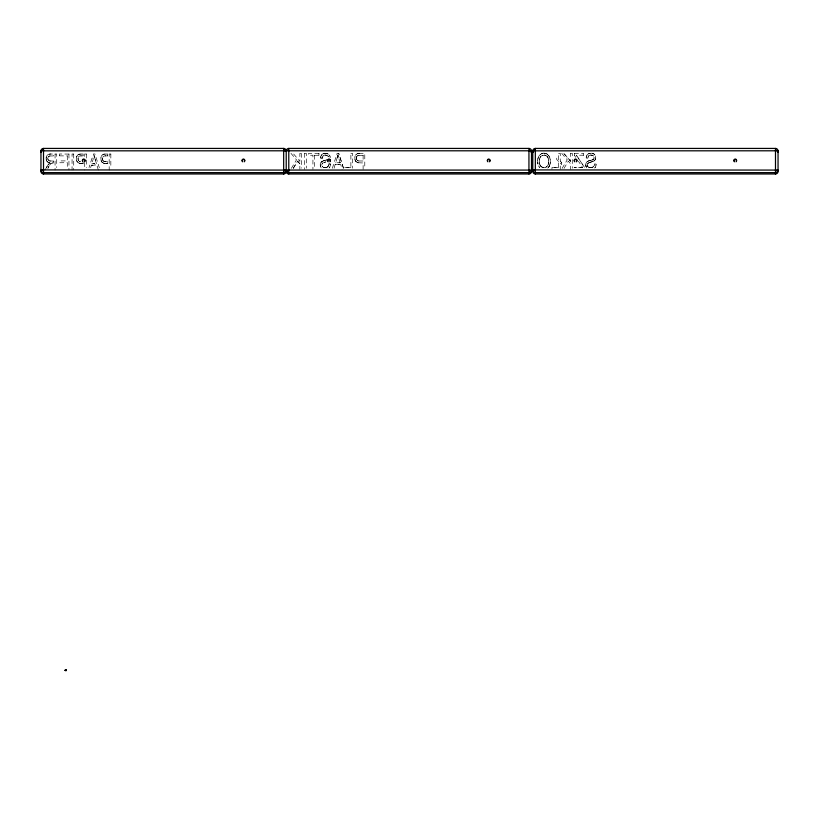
<?xml version="1.0" encoding="UTF-8"?>
<svg xmlns="http://www.w3.org/2000/svg" width="819" height="819" viewBox="0 0 819 819"><rect width="100%" height="100%" fill="white"/><g stroke="black" fill="none" stroke-linecap="round" stroke-linejoin="round"><path stroke-width="0.61" stroke-dasharray="4.09 3.07" d="M548.628 162.346L548.566 159.992M550.276 162.408L550.194 159.623M47.809 158.098L47.819 158.876M78.174 157.801L78.071 158.784L78.102 158.231M102.57 158.231L102.559 159.142M356.5 157.596L356.5 158.507M595.7 158.118L595.546 156.163M330.528 164.803L330.559 164.107L328.9 163.902L328.685 165.182M596.099 164.803L596.14 164.107L594.481 163.902L594.266 165.182M320.229 164.209L320.546 166.748L320.229 165.54A4.556 4.545 0 0 0 320.833 167.352M585.81 164.209L586.128 166.748L585.81 165.54M537.704 160.104L537.888 163.872A8.651 8.63 0 0 0 538.564 165.96L539.281 167.148L538.564 165.868M594.031 158.128L594.051 157.279M320.608 157.995L322.266 158.108L320.608 157.995L320.659 157.197M586.24 157.197C585.554 158.558 588.595 158.712 588.032 157.043M76.454 157.821L76.576 160.207M100.932 157.821L101.044 160.207M354.862 157.176L354.975 159.572M539.414 159.838L539.404 162.848M548.566 163.001L548.628 162.254M550.204 163.155L550.276 162.316M322.266 158.2L322.461 157.043M537.704 160.196L537.868 158.958M330.528 164.711L329.699 167.342A4.842 4.832 0 0 1 329.402 167.752M596.099 164.711L595.904 165.919M100.932 157.903L101.146 156.757M46.273 157.074L46.151 158.917M46.171 157.801L46.273 157.166A4.535 4.525 0 0 1 47 155.549L47.717 154.709M539.414 159.92L539.486 159.377M102.57 158.313L102.641 157.801M356.5 157.678L356.572 157.166M595.7 158.026L595.474 159.081A3.849 3.839 0 0 1 594.768 160.289L594.44 160.626M548.454 163.626L548.566 162.92M550.081 163.882L550.204 163.073M320.659 157.289L320.792 156.542M586.24 157.289L586.363 156.542M320.229 164.302L320.342 163.605A3.706 3.696 0 0 1 321.161 162.182L323.126 160.862M585.81 164.302L585.923 163.605A3.706 3.696 0 0 1 586.732 162.101L587.653 161.384M76.515 157.535L76.679 156.757M354.914 156.9L355.088 156.122M537.868 159.05L537.991 158.415A8.241 8.221 0 0 1 538.298 157.412A8.62 8.599 0 0 1 538.953 156.071A6.593 6.572 0 0 1 539.782 154.965M593.929 158.558L594.031 158.036M539.486 159.47L539.844 158.087M94.124 155.774L93.346 153.992L94.953 153.992L99.324 167.731M548.31 164.209L548.454 163.534M549.897 164.578L550.081 163.8M337.428 156.972L337.551 156.46A31.521 31.45 0 0 0 337.919 155.016L338.063 155.856M337.428 156.879L337.162 157.883M90.663 167.629L91.359 165.162L95.26 165.162L91.359 165.254M334.08 168.182L335.135 164.527L340.714 164.527L342.107 169.369M356.572 157.248L356.859 156.409M337.305 157.33L335.677 162.756L340.172 162.756L335.677 162.756M91.902 163.39L94.656 163.39L91.902 163.39L93.243 158.927L92.506 156.603L89.015 167.588M332.381 168.233L337.111 153.358L338.728 153.358L343.468 168.141M320.792 156.634L321.253 155.375M586.363 156.634L586.834 155.375M595.904 165.827L595.28 167.342A4.842 4.832 0 0 1 594.983 167.752M322.461 157.135L323.014 155.979M548.31 164.117L547.88 165.243A5.006 4.996 0 0 1 546.938 166.503L546.191 167.096A3.798 3.788 0 0 1 544.922 167.619M588.032 157.135L588.779 155.774M328.521 165.663L328.685 165.09M594.103 165.663L594.266 165.09M76.679 156.849L76.935 156.132M539.844 158.18L540.008 157.688A4.484 4.474 0 0 1 541.113 156.132L540.305 157.156L541.113 156.183M76.791 156.521L77.262 155.569A3.583 3.573 0 0 1 77.877 154.893M356.695 156.859L357.268 155.825A1.669 1.669 0 0 1 357.913 155.405L358.077 155.354M47.983 157.422L48.208 156.9M328.521 165.571L328.061 166.421M46.273 167.741L49.263 163.155M45.106 170.014L47.441 165.653M48.833 166.513L47.911 168.212L48.833 166.513A34.47 34.388 0 0 1 49.56 165.213L50.143 164.302M101.402 156.214L101.74 155.569A3.583 3.573 0 0 1 102.344 154.893M49.56 165.305L50.307 164.087M291.38 168.325L296.498 159.818L290.98 153.358L293.1 153.358L299.867 161.374L299.867 153.358L301.525 153.44M562.141 168.325L567.26 159.818L561.742 153.358L563.861 153.44L570.628 161.374L570.628 153.358M293.263 168.264L297.614 161.118L299.867 163.759L299.867 169.369M293.263 168.356L297.614 161.118M564.035 168.356L568.376 161.118L570.628 163.851L570.628 169.369M78.45 157.135L78.859 156.47A1.669 1.669 0 0 1 79.504 156.05L79.873 155.958A5.907 5.887 0 0 1 80.631 155.866L81.276 155.856L80.631 155.958M102.918 157.135L103.337 156.47A1.669 1.669 0 0 1 103.972 156.132L104.341 156.04A5.907 5.887 0 0 1 105.098 155.866L105.743 155.856L105.098 155.958M355.497 155.293L355.671 154.934A3.583 3.573 0 0 1 356.285 154.248M321.253 155.467L321.591 154.863M586.834 155.467L587.162 154.863A4.136 4.126 0 0 1 588.533 153.726L592.096 153.317M593.765 158.845L593.191 159.531M48.086 164.588L49.867 162.786M328.317 165.981L327.754 166.738A3.726 3.716 0 0 1 326.566 167.465L326.095 167.608M547.727 168.079L548.689 166.994A8.364 8.344 0 0 0 549.897 164.496M548.228 167.67L548.689 166.994M48.208 156.992L48.362 156.705A2.109 2.099 0 0 1 48.956 156.234L49.457 156.019M323.014 156.06L323.198 155.774A2.559 2.549 0 0 1 323.894 155.303A3.215 3.215 0 0 1 324.774 155.057L325.102 155.026M588.585 156.06L588.779 155.856A2.559 2.549 0 0 1 589.475 155.395A3.215 3.215 0 0 1 590.345 155.057L590.683 155.026M593.632 166.339L593.335 166.738A3.726 3.716 0 0 1 592.137 167.465L591.666 167.608M50.45 164.005L50.983 163.401M539.782 155.057L540.427 154.371M50.717 163.718L52.498 162.899M323.106 162.797L322.553 163.176A2.088 2.078 0 0 0 322.164 163.667A2.273 2.273 0 0 0 321.867 164.558L321.867 165.284M322.809 163.063L322.553 163.268A2.088 2.078 0 0 0 322.164 163.749M593.857 161.056L594.768 160.196A3.849 3.839 0 0 0 595.474 158.988M102.344 154.975L103.368 154.3A4.054 4.044 0 0 1 104.105 154.105M356.285 154.341L357.524 153.593M540.427 154.463L541.523 153.696M587.162 161.783L588.707 160.862M593.386 159.306L592.946 159.674A6.839 6.828 0 0 1 591.922 160.063M78.112 154.801L78.89 154.3A4.054 4.044 0 0 1 79.638 154.105L79.945 154.064M594.062 160.831L593.857 160.964A5.743 5.733 0 0 1 593.007 161.363L591.42 161.978A42.864 42.752 0 0 0 590.049 162.367M541.615 155.825L544.461 155.129A4.115 4.105 0 0 1 546.232 155.723L546.621 155.999M49.549 163.053L49.867 162.868A6.112 6.102 0 0 1 48.628 162.531M78.358 154.637L81.03 153.992M322.082 161.435L322.87 161.046M48.956 156.327L50.051 155.897M588.533 153.808L591.093 153.235M541.523 153.777L542.7 153.286A6.061 6.05 0 0 1 543.97 153.143L545.874 153.542M542.158 155.508L542.741 155.282M589.363 162.51L588.134 163.176A2.088 2.078 0 0 0 587.745 163.667A2.273 2.273 0 0 0 587.448 164.558L587.438 165.284M323.792 162.602L324.467 162.285A42.854 42.752 0 0 1 325.839 161.886L325.839 161.978A42.854 42.752 0 0 0 324.467 162.367L324.109 162.49M589.68 162.397L588.134 163.268A2.088 2.078 0 0 0 587.745 163.749M541.902 153.614L542.7 153.368M48.372 154.422L49.611 154.054A10.708 10.688 0 0 1 50.85 153.992L53.46 154.085M592.659 161.497L591.42 161.886A42.864 42.752 0 0 0 590.049 162.285L589.68 162.49M323.126 160.954L324.948 160.34M103.368 154.392L104.412 154.064M357.299 153.747L359.439 153.358M323.423 160.862L324.109 160.647M588.994 160.862L591.001 160.227L590.089 160.544M357.913 155.497L358.282 155.313A5.907 5.887 0 0 1 359.039 155.231M323.525 153.562L327.416 153.45L329.832 155.856M325.911 160.196L326.341 159.981A6.839 6.828 0 0 0 326.73 159.848M591.492 160.196L591.922 159.981A6.839 6.828 0 0 0 592.946 159.582M589.69 160.565L588.226 161.046M324.508 160.544L325.911 160.104M48.925 154.259L49.611 154.146A10.708 10.688 0 0 1 50.85 154.085L50.85 153.992M324.027 167.526L326.566 167.373A3.726 3.716 0 0 0 327.754 166.656M543.038 167.526L544.922 167.526A3.798 3.788 0 0 0 546.191 167.004L546.938 166.411A5.006 4.996 0 0 0 547.88 165.151M324.805 153.184L322.952 153.808A4.136 4.126 0 0 0 321.591 154.955M358.046 153.562L358.681 153.481M104.412 154.156L105.108 154.013M52.119 163.032L53.46 162.971L53.46 161.026M50.051 155.989L53.46 155.938L53.46 153.992M325.604 167.598L325.082 167.721M590.284 167.619L592.137 167.373A3.726 3.716 0 0 0 593.335 166.656M80.641 154.095L83.118 153.992L83.118 155.938M105.108 154.095L105.497 154.085M359.05 153.46L364.783 153.358L364.783 168.151M359.039 155.323L363.114 155.303M325.102 155.108L327.272 155.497A2.303 2.303 0 0 1 327.897 155.989L328.296 156.613M590.683 155.108L592.854 155.497M304.637 153.44L306.296 153.358L306.296 168.151M318.949 153.44L308.579 153.358L308.579 155.303L312.93 155.211L312.93 169.369M350.88 153.44L352.539 153.358L352.539 168.151M558.599 153.44L560.257 153.358L560.257 161.179M570.628 153.44L572.286 153.358L572.286 158.343M574.365 153.44L583.691 153.358L583.691 155.303M55.057 154.085L56.716 153.992L56.716 167.557M68.95 154.085L59.408 153.992L59.408 155.938M73.72 154.085L72.062 153.992L72.062 170.014M86.374 154.085L84.715 153.992L84.715 157.76M105.927 154.085L107.586 153.992L107.586 155.938M110.841 154.085L109.183 153.992L109.183 170.014M314.588 155.303L318.949 155.211M583.691 155.211L576.32 155.211L576.996 156.194M59.408 155.856L67.291 155.938M81.276 155.938L83.118 155.856M105.743 155.938L107.586 155.856M53.46 161.118L49.601 160.862M358.876 160.964L363.114 161.005M104.945 161.599L107.586 161.732M80.088 163.421L83.118 163.503L83.118 161.732M94.298 156.409L96.396 163.39L94.666 157.913M104.556 163.421L107.586 163.503L107.586 161.65M81.337 163.595L83.118 163.595M105.815 163.595L107.586 163.595M335.135 164.619L340.714 164.619M350.88 167.424L344.246 167.506L350.88 167.506L350.88 153.358M558.599 167.424L551.965 167.424L551.965 169.287M551.965 167.506L558.599 167.506L558.599 161.404M582.626 167.506L574.15 167.506L582.626 167.506L578.429 161.261M325.512 153.235L328.562 154.167M543.97 153.235L545.27 153.368M50.041 161.046L50.563 161.097M587.899 166.462L588.083 166.769A2.529 2.518 0 0 0 588.738 167.291L590.284 167.7M358.487 162.786L363.114 162.961L363.114 169.369M324.703 167.7L323.72 167.434M80.692 163.575L79.023 163.165M591.727 155.139L591.031 155.006M591.605 153.163L592.997 153.542M543.509 167.69L541.369 166.728M358.876 161.056L357.678 160.596M104.597 161.538L105.712 161.65M80.477 161.691L79.535 161.353M589.936 167.67L588.738 167.291M358.487 162.879L355.927 161.507M104.556 163.513L103.501 163.165M104.597 161.63L103.747 161.23M80.129 161.63L79.269 161.23M592.045 155.108L592.854 155.405A2.303 2.303 0 0 1 593.468 155.897L593.632 156.183M326.761 155.272L325.46 155.006M357.934 162.766L356.982 162.428M104.003 163.401L101.73 161.783A4.812 4.801 0 0 1 101.167 160.575L101.044 160.125M79.535 163.401L77.262 161.783A4.812 4.801 0 0 1 76.689 160.575L76.576 160.125M592.557 153.317L593.406 153.716M49.601 160.954L49.232 160.739A2.273 2.262 0 0 1 48.393 160.114L48.188 159.828M322.328 166.462L322.502 166.677A2.529 2.518 0 0 0 323.167 167.199L323.72 167.526M545.874 153.45L546.457 153.777M542.587 167.496L541.758 166.994M357.934 160.811L357.248 160.278M104.003 161.445L103.307 160.913M593.406 153.624L594.471 154.453M546.457 153.685L547.532 154.453M593.785 153.839L595.014 155.108M547 153.992L548.914 155.979M49.017 162.664A4.351 4.341 0 0 1 47.932 162.162L47.348 161.609A3.726 3.716 0 0 1 46.673 160.729M47.932 162.162L47.348 161.701A3.726 3.716 0 0 1 46.673 160.821L46.202 159.255M546.979 156.327L546.232 155.63A4.115 4.105 0 0 0 544.461 155.037M541.369 166.81L540.663 166.022A5.027 5.016 0 0 1 539.844 164.599M560.257 161.097L561.711 162.623M558.599 161.486L556.736 159.541L556.736 157.586L558.599 159.531L558.599 153.358M356.234 161.916L355.671 161.148A4.812 4.801 0 0 1 355.098 159.93L354.975 159.48M102.293 162.551L101.73 161.875A4.812 4.801 0 0 1 101.167 160.657M541.011 166.482L540.663 166.103A5.027 5.016 0 0 1 539.844 164.691L539.506 163.421M546.979 156.234L547.635 157.125M570.628 161.292L563.861 153.44M297.614 161.21L299.867 163.851M322.502 166.769L322.184 166.237M539.281 167.056L539.752 167.711M327.897 155.897L328.378 156.849M576.658 155.641L584.52 167.434L577.702 157.207M548.495 155.323L549.283 156.613M48.393 160.207L48.014 159.51M547.327 156.613L547.901 157.606M77.518 162.234L77.262 161.875A4.812 4.801 0 0 1 76.689 160.657M103.133 160.8L102.846 160.258A3.122 3.122 0 0 1 102.59 159.388L102.559 159.05M78.655 160.8L78.378 160.258A3.122 3.122 0 0 1 78.122 159.388L78.092 159.05M586.752 167.864L586.414 167.271A4.556 4.545 0 0 1 585.81 165.499M320.833 167.271L321.181 167.864M574.365 155.211L575.716 157.32M587.899 166.554L587.632 166.001M329.443 155.026L329.975 156.255M356.91 159.951L356.777 159.623A3.122 3.122 0 0 1 356.531 158.753L356.5 158.415M102.979 160.585L102.846 160.34A3.122 3.122 0 0 1 102.59 159.48M587.755 166.329L587.479 165.479M549.283 156.521L549.856 158.047M547.901 157.514L548.136 158.139M48.014 159.603L47.819 158.835M340.172 162.756L338.442 157.279M94.656 163.298L95.26 165.254M343.468 168.233L338.728 153.358M548.136 158.057L548.566 160.084M98.331 170.014L96.335 163.39M338.237 156.521L338.442 157.371M587.551 165.837L587.438 165.203M549.856 157.954L550.194 159.715M338.063 155.774L338.237 156.613M329.975 156.163L330.129 157.135M94.461 157.248L94.144 155.651L94.031 156.224M539.404 162.756L539.506 163.503M537.755 163.012L537.888 163.831L537.684 162.234M46.151 158.825L46.202 159.336M537.684 162.193L537.755 163.094M330.129 157.043L330.149 157.514M574.365 153.358L574.365 155.303M572.286 159.48L572.286 168.151M561.711 162.541L561.711 164.588L560.257 163.053L560.257 169.287M363.114 155.211L363.114 161.097M337.919 155.016L337.848 155.426A28.911 28.839 0 0 1 337.551 156.552M330.559 164.107L328.9 163.902M318.949 153.358L318.949 155.303M314.588 155.211L314.588 168.09M304.637 153.358L304.637 169.369M301.525 153.358L301.525 168.151M110.841 153.992L110.841 167.557M86.374 153.992L86.374 158.978M86.374 160.114L86.374 167.557M84.715 162.572L84.715 170.014M73.72 153.992L73.72 169.922M68.95 153.992L68.95 169.922M67.291 155.856L67.291 160.903L59.828 160.903L59.828 162.766L67.291 162.684L67.291 168.151M55.057 153.992L55.057 170.014M537.981 158.507A8.241 8.221 0 0 1 538.298 157.494M595.28 167.25A4.842 4.832 0 0 1 594.645 168.038M326.73 159.94A6.839 6.828 0 0 1 326.341 160.063M355.671 161.241A4.812 4.801 0 0 1 355.098 160.022M356.777 159.705A3.122 3.122 0 0 1 356.531 158.845M329.699 167.25A4.842 4.832 0 0 1 329.074 168.038M78.378 160.34A3.122 3.122 0 0 1 78.122 159.48M549.672 165.203L549.068 166.452L549.672 165.203M321.58 161.783L321.161 162.142L322.082 161.384L321.58 161.783"/><path stroke-width="1.23" d="M65.325 669.758L65.223 670.577M65.981 670.577L65.95 669.758L66.329 670.546C65.837 669.451 66.196 669.318 65.991 670.577L65.755 669.768M42.813 170.608L43.509 169.912L286.22 170.086A2.559 2.549 0 0 0 288.779 172.635L528.941 172.635A2.559 2.549 0 0 0 531.5 170.086L286.312 170.045A2.559 2.549 0 0 1 283.671 172.635L43.509 172.635A2.559 2.549 0 0 1 40.95 170.086L43.509 169.912L42.598 170.301M288.083 170.608L288.779 169.912L287.878 170.301M534.643 170.608L535.329 169.912L778.05 170.086A2.559 2.549 0 0 1 775.491 172.635L535.329 172.635A2.559 2.549 0 0 1 532.78 170.086L535.329 169.912L534.428 170.301M284.357 150.123L283.671 150.798L41.697 150.85L40.95 150.972L40.95 171.427A2.559 2.549 0 0 0 43.509 173.976L283.671 173.976A2.559 2.549 0 0 0 286.22 171.427L286.22 150.972A2.559 2.549 0 0 0 283.671 148.423L43.509 148.423A2.559 2.549 0 0 0 40.95 150.972M529.637 150.123L528.941 150.798L283.671 150.798L284.572 150.43M776.187 150.123L775.491 150.798L533.527 150.85L532.78 150.972L532.78 171.427A2.559 2.549 0 0 0 535.329 173.976L775.491 173.976A2.559 2.549 0 0 0 778.05 171.427L778.05 150.972A2.559 2.549 0 0 0 775.491 148.423L535.329 148.423A2.559 2.549 0 0 0 532.78 150.972M286.978 171.55L285.473 171.55M286.312 171.468L286.22 171.427A2.559 2.549 0 0 0 288.779 173.976L528.941 173.976A2.559 2.549 0 0 0 531.5 171.427L531.5 150.972A2.559 2.549 0 0 0 528.941 148.423L288.779 148.423A2.559 2.549 0 0 0 286.22 150.972M529.842 150.43L528.941 150.798L531.5 150.972M776.402 150.43L775.491 150.798L778.05 150.972M531.152 152.395L531.5 152.314A2.559 2.549 0 0 0 531.152 151.034M777.712 152.395L778.05 152.314A2.559 2.549 0 0 0 777.712 151.034M66.083 669.768L65.561 670.515L65.53 669.768L65.561 670.351L66.329 669.86M66.329 670.137L65.561 670.464L66.329 669.983M65.182 670.3L66.329 670.331M65.182 670.495L66.329 670.464M533.527 152.436L532.78 152.314A2.559 2.549 0 0 1 533.527 150.512M533.527 171.55L532.78 171.427M41.288 152.395L40.95 152.314A2.559 2.549 0 0 1 41.288 151.034M534.643 150.123L535.329 150.798L534.961 149.908M288.083 150.123L288.779 150.798L288.401 149.908M42.813 150.123L43.509 150.798L43.131 149.908M776.187 170.608L775.491 169.912L775.869 170.823M529.637 170.608L528.941 169.912L529.32 170.823M284.357 170.608L283.671 169.912L284.039 170.823M775.491 148.423L775.491 173.976M736.537 160.8L736.537 160.35A1.28 1.269 0 0 0 735.257 159.081A1.28 1.269 0 0 0 733.978 160.35L733.978 160.8M576.852 160.8L576.852 160.35A1.28 1.269 0 0 0 575.573 159.081A1.28 1.269 0 0 0 574.293 160.35L574.293 160.8M535.329 148.423L535.329 173.976M528.941 148.423L528.941 173.976M489.977 160.8L489.977 160.35A1.28 1.269 0 0 0 488.708 159.081A1.28 1.269 0 0 0 487.428 160.35L487.428 160.8M330.292 160.8L330.292 160.35A1.28 1.269 0 0 0 329.023 159.081A1.28 1.269 0 0 0 327.743 160.35L327.743 160.8M288.779 148.423L288.779 173.976M283.671 148.423L283.671 173.976M244.707 160.8L244.707 160.35A1.28 1.269 0 0 0 243.427 159.081A1.28 1.269 0 0 0 242.148 160.35L242.148 160.8M85.022 160.8L85.022 160.35A1.28 1.269 0 0 0 83.743 159.081A1.28 1.269 0 0 0 82.463 160.35L82.463 160.8M43.509 148.423L43.509 173.976M574.774 161.793A1.28 1.269 0 0 1 574.631 159.93A1.28 1.269 0 0 1 576.504 159.93A1.28 1.269 0 0 1 576.371 161.793M734.459 161.793A1.28 1.269 0 0 1 734.315 159.93A1.28 1.269 0 0 1 736.189 159.93A1.28 1.269 0 0 1 736.056 161.793M328.224 161.793A1.28 1.269 0 0 1 328.081 159.93A1.28 1.269 0 0 1 329.955 159.93A1.28 1.269 0 0 1 329.811 161.793M487.909 161.793A1.28 1.269 0 0 1 487.766 159.93A1.28 1.269 0 0 1 489.639 159.93A1.28 1.269 0 0 1 489.496 161.793M286.568 151.034A2.559 2.549 0 0 1 286.978 150.512M82.944 161.793A1.28 1.269 0 0 1 82.811 159.93A1.28 1.269 0 0 1 84.685 159.93A1.28 1.269 0 0 1 84.541 161.793M242.629 161.793A1.28 1.269 0 0 1 242.496 159.93A1.28 1.269 0 0 1 244.369 159.93A1.28 1.269 0 0 1 244.226 161.793M285.473 150.512A2.559 2.549 0 0 1 285.882 151.034"/></g></svg>
